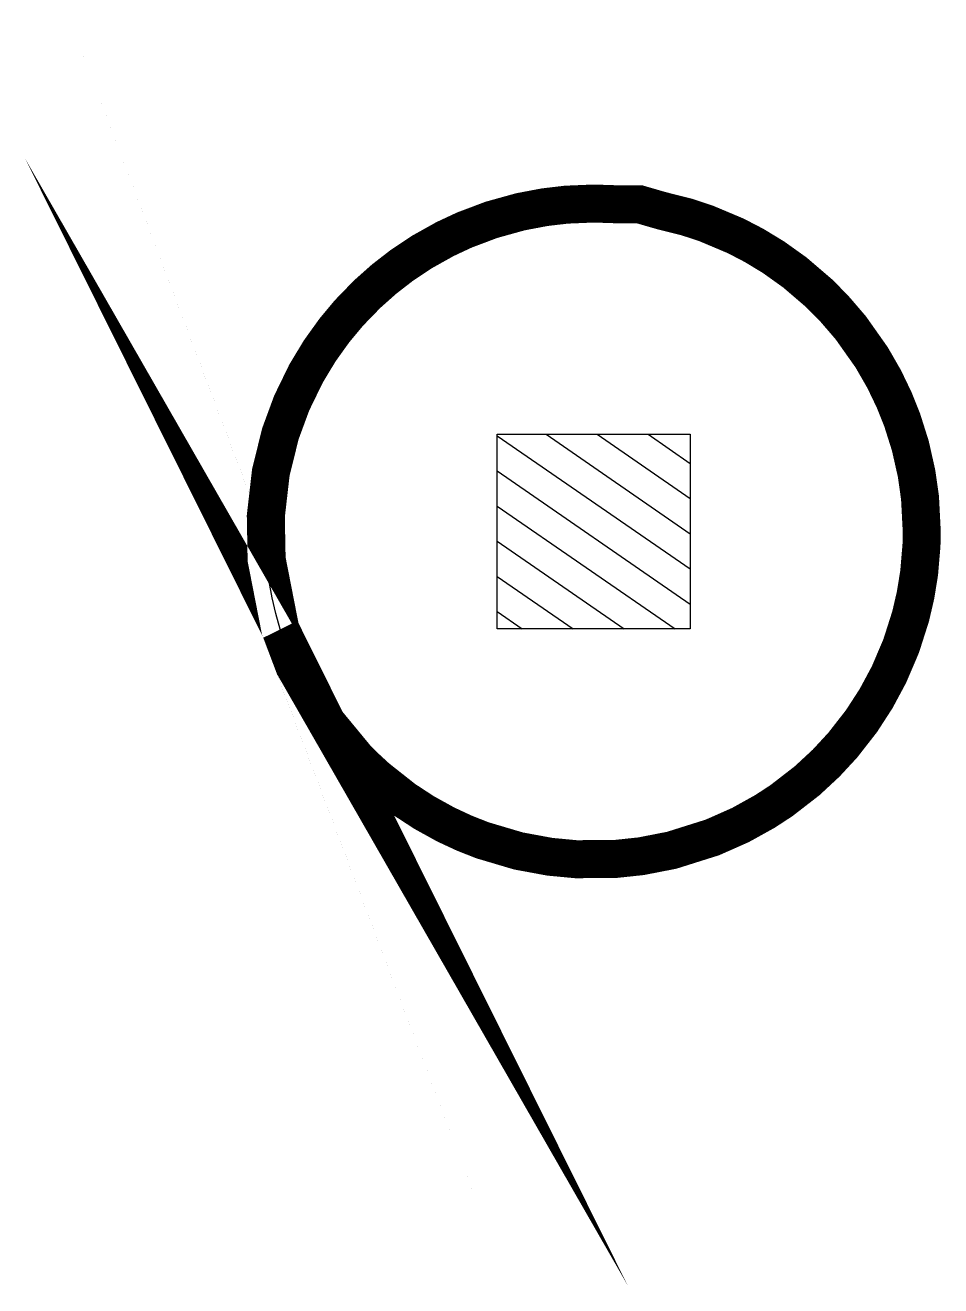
# Model space of a CAD drawing. Extents: x -805 to 158, y -518 to 809.
import ezdxf

# ---------------------------------------------------------------- set-up
doc = ezdxf.new("R2010")
doc.units = 0
doc.header["$LTSCALE"] = 1000
doc.header["$MEASUREMENT"] = 0
doc.layers.get('0').update_dxf_attribs({"linetype": 'CONTINUOUS'})
doc.layers.add('EQUIP_消火栓', color=1, linetype='CONTINUOUS')
doc.layers.add('灭火器', color=7, linetype='CONTINUOUS')

# ---------------------------------------------------------------- blocks, each defined once
blk = doc.blocks.new('A$C4C3228B7')
at = {"layer": '灭火器'}
h = blk.add_hatch(dxfattribs=at)
h.set_pattern_fill('ANSI31', color=256, scale=20, angle=100.4103916854053, style=0)
h.set_pattern_definition([(55.4103916854053, (-3252984.922565253, -9601.706580928992), (25.09233521386042, -17.30332665828042), [])])
h.paths.add_polyline_path([(173.3939072852663, 105.3391191391274), (378.2498178984679, 105.3391191381961), (378.2498178984679, 308.6695418437012), (173.3939072852663, 308.669541843934)])
at = {"color": 7, "const_width": 40}
blk.add_lwpolyline([(173.0080452130933, 536.6641185341869), (173.0080537214817, 536.6641211877577), (246.7459789263958, 551.0985761357006), (292.0145753835386, 551.9449818341527), (338.048667815543, 546.6719350814819), (378.8062996123044, 536.6108574715909), (410.9527380520594, 524.7871232819743), (442.0484776686062, 509.683978529647), (465.8717671275663, 495.3223678779323), (487.5552067902754, 479.7959136662539), (505.9604148046346, 464.4582170066424), (525.8217544911022, 445.2191724865697), (541.5612383842235, 427.5238104697783), (555.8359604604193, 409.0893667789642), (570.2802868829167, 387.394167401595), (583.741636871564, 363.3106627496891), (593.2036172082298, 343.0744548139628), (603.9606476787594, 314.5738178854808), (612.4123918093392, 284.1604873270262), (617.2624547707674, 258.6238898569718), (619.9494201104972, 235.6832609605044), (621.1423758785822, 207.0043304911815), (620.4321564143174, 184.8683351846412), (620.4321564143174, 159.0749771343544), (613.8622832325345, 136.4711403625552), (606.8554087747762, 108.7035258240066), (600.2469309207809, 88.70542121306062), (587.0862116240896, 57.46917770709842), (577.0328063362685, 38.13093334040605), (564.5766611250583, 17.61868367320858), (548.6336215252522, -4.703017242252827), (526.5597015958629, -30.43364664865658), (511.0611669625505, -45.79742301511578), (490.298952104873, -63.63534688577056), (459.127784523007, -85.64767425437458), (436.2324604193273, -98.79739775974303), (414.2484808227455, -109.3567421170883), (393.2693070698006, -117.7299527039286), (366.0175085373921, -126.3288396992721), (336.9887198465294, -132.8557472913526), (311.3785880732175, -136.4807145539671), (275.821862591838, -138.3161827956792), (261.3562472570629, -138.0130645334721), (232.310105500248, -135.5638873742428), (208.8492205176735, -131.7594841499813), (186.6201122154307, -126.5961860348471), (155.3714120946825, -116.6280935206451), (125.3533200807578, -103.8098818790168), (100.1096802276152, -90.26908888132311), (76.34541176620405, -74.87401642929763), (51.06023266687407, -55.15681577217765), (32.08113370998763, -37.61111051938497), (13.57466678912169, -17.65689266542904), (-7.310823148407508, 9.312299386831), (-18.71031491475878, 26.73493955121376), (-32.99890810059151, 52.48576045641676), (-46.0382242432388, 81.89501269627362), (-59.56365875198389, 124.7680309056304), (-65.86729036550969, 157.0565612928476), (-68.74436777512892, 184.1927153074648), (-68.9948135658633, 225.6514948906843), (-66.41071601194562, 253.0816463720985), (-60.29716018383624, 286.189300181577), (-49.07203271458275, 324.009517082246), (-41.59947458363604, 342.982091916725), (-32.52062730956823, 362.475118158618), (-19.96079635008937, 385.2145310011692), (-6.17669126187684, 406.3108093647752), (-6.17669126187684, 406.3108093647752), (16.63512101146625, 435.1895401028451), (27.42433178241481, 446.889560516458), (38.02830925578019, 457.4049752354622), (75.14081646080012, 488.0263485258911), (173.0080452130933, 536.6641185341869), (75.14081646080012, 488.0263485258911), (75.14081646080012, 488.0263485258911), (134.6099845137796, 522.132022683043), (173.0080537214817, 536.6641211877577), (173.0080452130933, 536.6641185341869)], dxfattribs=at)
blk.add_circle((275.8218625918671, 207.0043304911815), 345.3205132867233)
at = {"layer": '灭火器'}
blk.add_lwpolyline([(378.2498178984679, 105.3391191381961), (173.3939072852663, 105.3391191384289), (173.3939072852663, 308.669541843934), (378.2498178984679, 308.6695418437012)], close=True, dxfattribs=at)

msp = doc.modelspace()

# ---------------------------------------------------------------- block references
at = {"layer": 'EQUIP_消火栓', "rotation": 90}
msp.add_blockref('A$C4C3228B7', (0, 0), dxfattribs=at)

doc.saveas('drawing.dxf')
